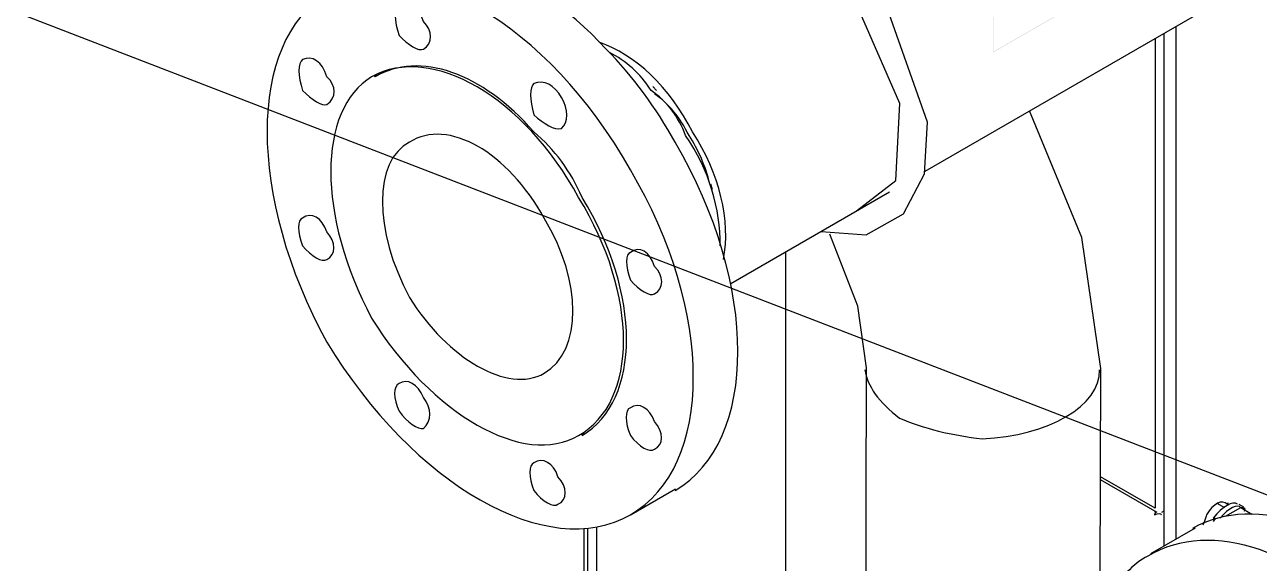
# Model space of a CAD drawing. Header units: inches. Extents: x 0.3 to 33.8, y 15.5 to 37.1.
# Drawn here: x 19.321 to 21.169, y 26.14 to 26.947 of the extents above; entities that cross this region are included whole.
import ezdxf

# ---------------------------------------------------------------- set-up
doc = ezdxf.new("R2010")
doc.units = ezdxf.units.IN
doc.header["$MEASUREMENT"] = 0

# ---------------------------------------------------------------- blocks, each defined once
blk = doc.blocks.new('60298_1')
at = {"transparency": 33554687}
for points in [[(21.125, 27.1104), (21.1257, 27.11), (20.771, 26.9052), (20.7717, 26.9064)], [(20.7717, 26.9064), (20.771, 26.9052), (20.771, 27.0286), (20.7717, 27.0282)]]:
    blk.add_hatch(color=256, dxfattribs=at).paths.add_polyline_path(points)
for points in [[(20.6692, 26.7272), (22.4529, 27.7569)], [(20.5133, 26.6368), (20.5809, 26.6322), (20.6367, 26.6632), (20.6682, 26.7231), (20.6728, 26.8005), (20.6124, 26.9715), (20.488, 27.098)], [(20.5665, 26.6678), (20.6253, 26.7133), (20.631, 26.8289), (20.5706, 26.9668), (20.4689, 27.0655)], [(21.0271, 26.1664), (21.0271, 26.9338)], [(21.0447, 26.1767), (21.0447, 26.9441)], [(21.0132, 26.9255), (21.0132, 26.2227)], [(19.8487, 26.8713), (19.844, 26.8687)], [(20.2669, 26.8481), (20.2613, 26.8542)], [(20.268, 26.847), (20.268, 26.847)], [(20.9321, 26.4318), (20.9037, 26.6281), (20.8252, 26.8176)], [(20.3475, 26.7086), (20.3501, 26.7004)], [(20.378, 26.5589), (20.6155, 26.6962)], [(20.5814, 26.4329), (20.5685, 26.5253), (20.5262, 26.6332)], [(20.4601, 26.6064), (20.4601, 24.8201)], [(20.5799, 25.8054), (20.5814, 26.4329)], [(20.93, 25.8044), (20.9321, 26.4318)], [(20.1585, 26.3347), (20.1544, 26.3322)], [(21.0132, 26.2227), (20.9316, 26.2697)], [(21.0163, 26.216), (20.9316, 26.265)], [(20.2954, 26.2511), (20.2287, 26.2129)], [(21.1056, 26.2299), (21.117, 26.2237)], [(21.1092, 26.2294), (21.1092, 26.2294)], [(21.1386, 26.2284), (21.1454, 26.2247)], [(21.0235, 26.2165), (21.0271, 26.2186)], [(21.1185, 26.2108), (21.1417, 26.2237)], [(21.119, 26.2103), (21.119, 26.2103)], [(21.1417, 26.2237), (21.1583, 26.2139)], [(20.158, 26.1922), (20.158, 24.6456)], [(20.1637, 26.1922), (20.1637, 24.6492)], [(20.1771, 26.1943), (20.1771, 24.6564)], [(21.0731, 26.1927), (21.0064, 26.1545)]]:
    blk.add_lwpolyline(points, dxfattribs=at)
at = {"color": 21, "transparency": 33554687}
blk.add_lwpolyline([(21.276, 26.2056), (18.8556, 27.1403), (18.6749, 27.1403)], dxfattribs=at)
at = {"transparency": 33554687}
for points in [[(20.1916, 26.91), (20.0738, 27.0365), (19.9363, 27.0846), (19.8404, 27.0288)], [(20.2587, 26.8481), (20.2423, 26.8748), (20.2202, 26.8925), (20.1967, 26.9049)], [(20.0831, 26.7861), (20.0062, 26.8748), (19.9116, 26.9078), (19.8456, 26.8687)], [(20.5789, 26.4298), (20.5818, 26.4063), (20.6002, 26.3804), (20.6305, 26.3575)], [(20.5789, 26.4298), (20.5818, 26.4063), (20.6002, 26.3804), (20.6305, 26.3575)], [(21.4206, 26.0683), (21.3023, 26.1979), (21.1647, 26.246), (21.0694, 26.1922)]]:
    blk.add_open_spline(points, degree=3, dxfattribs=at)
for points, knots in [([(20.2277, 26.2129), (20.1046, 26.1411), (19.9028, 26.2576), (19.7733, 26.4711), (19.654, 26.6886), (19.654, 26.9215), (19.7733, 26.9926), (19.9028, 27.0652), (20.1046, 26.9487), (20.2277, 26.7293), (20.3534, 26.5177), (20.3534, 26.2848), (20.2277, 26.2129)], [0, 0, 0, 0, 1, 1, 1, 2, 2, 2, 3, 3, 3, 4, 4, 4, 4]), ([(19.9179, 26.91), (19.9113, 26.9065), (19.8944, 26.9162), (19.8817, 26.9307), (19.8737, 26.9521), (19.8737, 26.9715), (19.8817, 26.9772), (19.8944, 26.9835), (19.9113, 26.9738), (19.9179, 26.9513), (19.932, 26.9379), (19.932, 26.9185), (19.9179, 26.91)], [0, 0, 0, 0, 1, 1, 1, 2, 2, 2, 3, 3, 3, 4, 4, 4, 4]), ([(20.3671, 26.595), (20.3781, 26.6531), (20.3617, 26.724), (20.3207, 26.7861), (20.2873, 26.8528), (20.2342, 26.9024), (20.1812, 26.9203)], [0, 0, 0, 0, 1, 1, 1, 2, 2, 2, 2]), ([(19.7733, 26.8274), (19.7671, 26.8243), (19.7503, 26.834), (19.7371, 26.8481), (19.7296, 26.8699), (19.7296, 26.8893), (19.7371, 26.8945), (19.7503, 26.9013), (19.7671, 26.8916), (19.7733, 26.8687), (19.7879, 26.8557), (19.7879, 26.8363), (19.7733, 26.8274)], [0, 0, 0, 0, 1, 1, 1, 2, 2, 2, 3, 3, 3, 4, 4, 4, 4]), ([(20.2948, 26.249), (20.42, 26.3232), (20.42, 26.5562), (20.2948, 26.7706), (20.2662, 26.8225), (20.2314, 26.8695), (20.1916, 26.91)], [0, 0, 0, 0, 1, 1, 1, 2, 2, 2, 2]), ([(20.1502, 26.3316), (20.0688, 26.2829), (19.9301, 26.363), (19.8404, 26.5072), (19.7589, 26.6595), (19.7589, 26.8197), (19.8404, 26.8687), (19.9301, 26.9185), (20.0688, 26.8384), (20.1502, 26.688), (20.24, 26.542), (20.24, 26.3817), (20.1502, 26.3316)], [0, 0, 0, 0, 1, 1, 1, 2, 2, 2, 3, 3, 3, 4, 4, 4, 4]), ([(20.1244, 26.7912), (20.1145, 26.7884), (20.0976, 26.7981), (20.0831, 26.8119), (20.0769, 26.8341), (20.0769, 26.8535), (20.0831, 26.8584), (20.0976, 26.8654), (20.1145, 26.8557), (20.1244, 26.8377), (20.1352, 26.8198), (20.1352, 26.8004), (20.1244, 26.7912)], [0, 0, 0, 0, 1, 1, 1, 2, 2, 2, 3, 3, 3, 4, 4, 4, 4]), ([(20.362, 26.6157), (20.3629, 26.6706), (20.3458, 26.7292), (20.3103, 26.7809), (20.3, 26.8086), (20.2823, 26.8324), (20.2587, 26.8481)], [0, 0, 0, 0, 1, 1, 1, 2, 2, 2, 2]), ([(20.3465, 26.7086), (20.3405, 26.734), (20.3296, 26.7593), (20.3155, 26.7809), (20.3022, 26.8068), (20.2861, 26.8285), (20.2638, 26.8429)], [0, 0, 0, 0, 1, 1, 1, 2, 2, 2, 2]), ([(20.0986, 26.4246), (20.0446, 26.3938), (19.9543, 26.446), (19.8972, 26.5382), (19.8428, 26.639), (19.8428, 26.7433), (19.8972, 26.7706), (19.9543, 26.8076), (20.0446, 26.7555), (20.0986, 26.657), (20.156, 26.5625), (20.156, 26.4582), (20.0986, 26.4246)], [0, 0, 0, 0, 1, 1, 1, 2, 2, 2, 3, 3, 3, 4, 4, 4, 4]), ([(20.1554, 26.3316), (20.2442, 26.3842), (20.2442, 26.5444), (20.1554, 26.688), (20.1384, 26.7276), (20.1145, 26.7599), (20.0831, 26.7861)], [0, 0, 0, 0, 1, 1, 1, 2, 2, 2, 2]), ([(19.7733, 26.595), (19.7665, 26.59), (19.7497, 26.5997), (19.7371, 26.6157), (19.7289, 26.6357), (19.7289, 26.6551), (19.7371, 26.657), (19.7497, 26.667), (19.7665, 26.6573), (19.7733, 26.6363), (19.7872, 26.6214), (19.7872, 26.602), (19.7733, 26.595)], [0, 0, 0, 0, 1, 1, 1, 2, 2, 2, 3, 3, 3, 4, 4, 4, 4]), ([(20.2638, 26.5434), (20.2577, 26.5393), (20.2409, 26.549), (20.2277, 26.564), (20.2202, 26.5849), (20.2202, 26.6043), (20.2277, 26.6053), (20.2409, 26.6163), (20.2577, 26.6066), (20.2638, 26.5847), (20.2784, 26.5707), (20.2784, 26.5513), (20.2638, 26.5434)], [0, 0, 0, 0, 1, 1, 1, 2, 2, 2, 3, 3, 3, 4, 4, 4, 4]), ([(20.6305, 26.3575), (20.6659, 26.3422), (20.7104, 26.3314), (20.7544, 26.3265), (20.8535, 26.331), (20.9321, 26.3762), (20.93, 26.4298)], [0, 0, 0, 0, 1, 1, 1, 2, 2, 2, 2]), ([(20.6305, 26.3575), (20.6659, 26.3422), (20.7104, 26.3314), (20.7544, 26.3265), (20.8535, 26.331), (20.9321, 26.3762), (20.93, 26.4298)], [0, 0, 0, 0, 1, 1, 1, 2, 2, 2, 2]), ([(19.9179, 26.342), (19.9097, 26.3409), (19.8929, 26.3506), (19.8817, 26.3678), (19.8722, 26.3865), (19.8722, 26.4059), (19.8817, 26.4091), (19.8929, 26.4179), (19.9097, 26.4082), (19.9179, 26.3884), (19.9305, 26.3723), (19.9305, 26.3529), (19.9179, 26.342)], [0, 0, 0, 0, 1, 1, 1, 2, 2, 2, 3, 3, 3, 4, 4, 4, 4]), ([(20.2638, 26.311), (20.2571, 26.305), (20.2403, 26.3147), (20.2277, 26.3316), (20.2195, 26.3506), (20.2195, 26.3701), (20.2277, 26.373), (20.2403, 26.382), (20.2571, 26.3723), (20.2638, 26.3523), (20.2778, 26.3364), (20.2778, 26.317), (20.2638, 26.311)], [0, 0, 0, 0, 1, 1, 1, 2, 2, 2, 3, 3, 3, 4, 4, 4, 4]), ([(20.1193, 26.2284), (20.1129, 26.2228), (20.0961, 26.2325), (20.0831, 26.249), (20.0754, 26.2685), (20.0754, 26.2879), (20.0831, 26.2903), (20.0961, 26.2998), (20.1129, 26.2901), (20.1193, 26.2697), (20.1337, 26.2542), (20.1337, 26.2348), (20.1193, 26.2284)], [0, 0, 0, 0, 1, 1, 1, 2, 2, 2, 3, 3, 3, 4, 4, 4, 4]), ([(21.1211, 26.2284), (21.1238, 26.2302), (21.1226, 26.2314), (21.1211, 26.2284), (21.1134, 26.2367), (21.1008, 26.2294), (21.0901, 26.2129), (21.0901, 26.2109), (21.0882, 26.2055), (21.0849, 26.1974)], [0, 0, 0, 0, 1, 1, 1, 2, 2, 2, 3, 3, 3, 3]), ([(21.1366, 26.2284), (21.1294, 26.2342), (21.1142, 26.2254), (21.1004, 26.2077), (21.1043, 26.2083), (21.1038, 26.2073), (21.1004, 26.2025)], [0, 0, 0, 0, 1, 1, 1, 2, 2, 2, 2]), ([(21.0126, 26.218), (21.0133, 26.2198), (21.0144, 26.2174), (21.0126, 26.2129), (21.0184, 26.2151), (21.0211, 26.2154), (21.023, 26.2129)], [0, 0, 0, 0, 1, 1, 1, 2, 2, 2, 2]), ([(21.1469, 26.218), (21.1495, 26.2216), (21.1477, 26.2237), (21.1417, 26.2232), (21.137, 26.2298), (21.1237, 26.2232), (21.1108, 26.2077)], [0, 0, 0, 0, 1, 1, 1, 2, 2, 2, 2]), ([(21.3535, 26.0321), (21.2357, 26.1595), (21.0982, 26.2076), (21.0023, 26.1509), (20.9812, 26.14), (20.9602, 26.1178), (20.9403, 26.0889)], [0, 0, 0, 0, 1, 1, 1, 2, 2, 2, 2])]:
    blk.add_open_spline(points, degree=3, knots=knots, dxfattribs=at)

msp = doc.modelspace()

# ---------------------------------------------------------------- block references
msp.add_blockref('60298_1', (0, 0))

doc.saveas('drawing.dxf')
